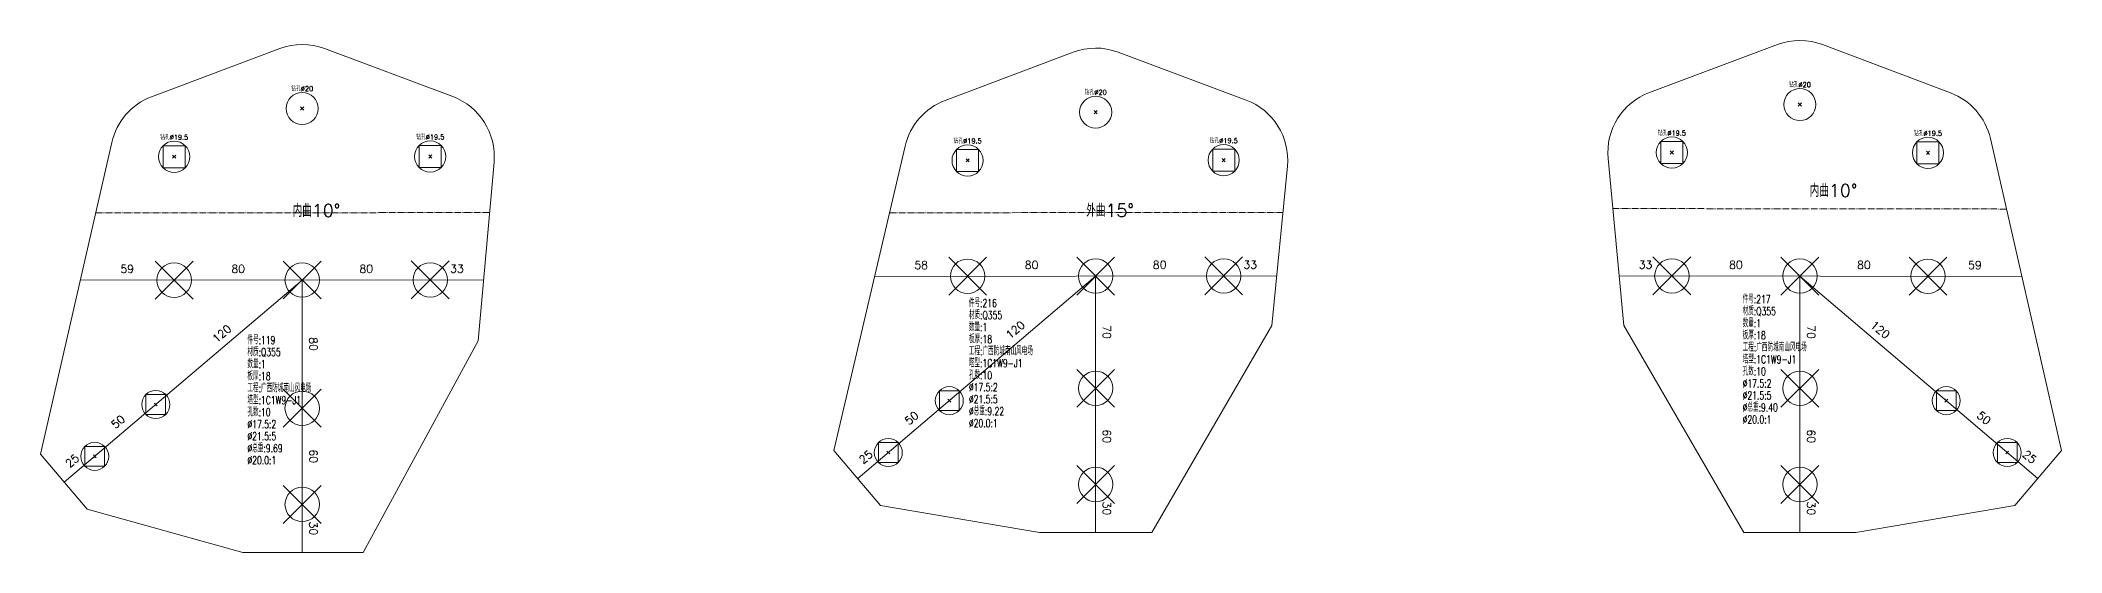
# Model space of a CAD drawing. Extents: x -105 to 10956, y -4548 to 9487.
# Drawn here: x 5843 to 7106, y 4937 to 5256 of the extents above; entities that cross this region are included whole.
import ezdxf
from ezdxf.enums import TextEntityAlignment as Align

# ---------------------------------------------------------------- set-up
doc = ezdxf.new("R2010")
doc.units = 0
doc.header["$MEASUREMENT"] = 0
doc.linetypes.add('制弯线', pattern=[5.9, 4, -0.5, 0.2, -0.5, 0.2, -0.5])
doc.layers.add('1', color=7, linetype='CONTINUOUS', lineweight=25)
doc.layers.add('2', color=7, linetype='CONTINUOUS', lineweight=25)
doc.styles.get("Standard").update_dxf_attribs({"font": 'simplex.shx', "width": 0.7, "height": 3, "bigfont": 'gbhzfs.shx'})

msp = doc.modelspace()

# ---------------------------------------------------------------- linework, layer by layer
at = {"layer": '1', "color": 7, "linetype": 'Continuous', "lineweight": 18}
for p, q in [((6928.09776, 5253.48499), (6848.09781, 5223.57608)), ((7036.18757, 5223.36581), (6956.18763, 5253.45694)), ((5992.30267, 5250.99674), (5912.30269, 5220.93495)), ((6100.39252, 5221.07754), (6020.39254, 5251.01576)), ((6488.02496, 5248.71745), (6408.02501, 5218.62632)), ((6596.11477, 5218.83659), (6516.11482, 5248.7455)), ((5887.38294, 5192.42304), (5842.82397, 4997.90804)), ((6383.11326, 5190.10134), (6338.62662, 5000.26181)), ((7105.58377, 5000.25909), (7061.09921, 5194.84132)), ((6116.40228, 5068.63803), (6126.21873, 5180.10584)), ((6612.13712, 5078.14304), (6621.93195, 5177.62886)), ((6822.28063, 5182.36834), (6832.07006, 5078.14304)), ((6537.10189, 4949.01775), (6612.13712, 5078.14304)), ((6832.07006, 5078.14304), (6907.1053, 4949.01775)), ((6044.37297, 4936.55306), (6116.40228, 5068.63803)), ((5842.82397, 4997.90804), (5871.94535, 4963.60559)), ((6338.62662, 5000.26181), (6367.7692, 4965.97318)), ((7076.44118, 4965.97046), (7105.58377, 5000.25909)), ((5871.94535, 4963.60559), (5969.37297, 4936.55306)), ((6367.7692, 4965.97318), (6467.10189, 4949.01775)), ((6977.1053, 4949.01775), (7076.44118, 4965.97046)), ((6467.10189, 4949.01775), (6537.10189, 4949.01775)), ((6907.1053, 4949.01775), (6977.1053, 4949.01775)), ((5969.37297, 4936.55306), (6044.37297, 4936.55306))]:
    msp.add_line(p, q, dxfattribs=at)
at = {"layer": '1', "color": 7, "linetype": 'Continuous', "lineweight": 13}
for p, q in [((6941.10529, 5215.01781), (6943.10529, 5217.01781)), ((6943.10529, 5215.01781), (6941.10529, 5217.01781)), ((6005.37297, 5212.5531), (6007.37297, 5214.5531)), ((6007.37297, 5212.5531), (6005.37297, 5214.5531)), ((6501.10728, 5210.27833), (6503.10728, 5212.27833)), ((6503.10728, 5210.27833), (6501.10728, 5212.27833)), ((5919.47974, 5176.59805), (5919.47974, 5190.38455)), ((5919.47974, 5190.38455), (5933.26624, 5190.38455)), ((5933.26624, 5190.38455), (5933.26624, 5176.59805)), ((6079.4797, 5176.72164), (6079.4797, 5190.50814)), ((6079.4797, 5190.50814), (6093.2662, 5190.50814)), ((6093.2662, 5190.50814), (6093.2662, 5176.72164)), ((6855.2121, 5179.21566), (6855.2121, 5193.00216)), ((6855.2121, 5193.00216), (6868.9986, 5193.00216)), ((6868.9986, 5193.00216), (6868.9986, 5179.21566)), ((7015.212, 5179.03344), (7015.212, 5192.81994)), ((7015.212, 5192.81994), (7028.9985, 5192.81994)), ((7028.9985, 5192.81994), (7028.9985, 5179.03344)), ((5925.39799, 5182.5163), (5927.34799, 5184.4663)), ((5927.34799, 5182.5163), (5925.39799, 5184.4663)), ((6085.39795, 5182.63989), (6087.34795, 5184.58989)), ((6087.34795, 5182.63989), (6085.39795, 5184.58989)), ((6415.21409, 5174.29395), (6415.21409, 5188.08045)), ((6415.21409, 5188.08045), (6429.00059, 5188.08045)), ((6421.13234, 5180.2122), (6423.08234, 5182.1622)), ((6423.08234, 5180.2122), (6421.13234, 5182.1622)), ((6429.00059, 5188.08045), (6429.00059, 5174.29395)), ((6575.21399, 5174.47618), (6575.21399, 5188.26268)), ((6575.21399, 5188.26268), (6589.00049, 5188.26268)), ((6581.13224, 5180.39443), (6583.08224, 5182.34443)), ((6583.08224, 5180.39443), (6581.13224, 5182.34443)), ((6589.00049, 5188.26268), (6589.00049, 5174.47618)), ((6868.9986, 5179.21566), (6855.2121, 5179.21566)), ((6861.13035, 5185.13391), (6863.08035, 5187.08391)), ((6863.08035, 5185.13391), (6861.13035, 5187.08391)), ((7028.9985, 5179.03344), (7015.212, 5179.03344)), ((7021.13025, 5184.95169), (7023.08025, 5186.90169)), ((7023.08025, 5184.95169), (7021.13025, 5186.90169)), ((5933.26624, 5176.59805), (5919.47974, 5176.59805)), ((6093.2662, 5176.72164), (6079.4797, 5176.72164)), ((6429.00059, 5174.29395), (6415.21409, 5174.29395)), ((6589.00049, 5174.47618), (6575.21399, 5174.47618)), ((5914.54799, 5094.66628), (5938.19799, 5118.31628)), ((5938.19799, 5094.66628), (5914.54799, 5118.31628)), ((5994.54797, 5094.72806), (6018.19797, 5118.37806)), ((6018.19797, 5094.72806), (5994.54797, 5118.37806)), ((6074.54795, 5094.78986), (6098.19795, 5118.43986)), ((6098.19795, 5094.78986), (6074.54795, 5118.43986)), ((6410.27694, 5097.10164), (6433.92694, 5120.75164)), ((6433.92694, 5097.10164), (6410.27694, 5120.75164)), ((6490.27689, 5097.19275), (6513.92689, 5120.84275)), ((6513.92689, 5097.19275), (6490.27689, 5120.84275)), ((6570.27684, 5097.28386), (6593.92684, 5120.93386)), ((6593.92684, 5097.28386), (6570.27684, 5120.93386)), ((6850.28035, 5097.28386), (6873.93035, 5120.93386)), ((6873.93035, 5097.28386), (6850.28035, 5120.93386)), ((6930.2803, 5097.19275), (6953.9303, 5120.84275)), ((6953.9303, 5097.19275), (6930.2803, 5120.84275)), ((7010.28025, 5097.10164), (7033.93025, 5120.75164)), ((7033.93025, 5097.10164), (7010.28025, 5120.75164)), ((6490.27688, 5027.19275), (6513.92688, 5050.84275)), ((6513.92688, 5027.19275), (6490.27688, 5050.84275)), ((6930.2803, 5027.19275), (6953.9303, 5050.84275)), ((6953.9303, 5027.19275), (6930.2803, 5050.84275)), ((5908.69971, 5022.71915), (5908.69971, 5035.09165)), ((5908.69971, 5035.09165), (5921.07221, 5035.09165)), ((5914.01096, 5028.0304), (5915.76096, 5029.7804)), ((5915.76096, 5028.0304), (5914.01096, 5029.7804)), ((5921.07221, 5035.09165), (5921.07221, 5022.71915)), ((5994.54797, 5014.72806), (6018.19797, 5038.37806)), ((6018.19797, 5014.72806), (5994.54797, 5038.37806)), ((6404.48027, 5025.11876), (6404.48027, 5037.49126)), ((6404.48027, 5037.49126), (6416.85277, 5037.49126)), ((6409.79152, 5030.43001), (6411.54152, 5032.18001)), ((6411.54152, 5030.43001), (6409.79152, 5032.18001)), ((6416.85277, 5037.49126), (6416.85277, 5025.11876)), ((7027.35522, 5025.11808), (7027.35522, 5037.49058)), ((7027.35522, 5037.49058), (7039.72772, 5037.49058)), ((7032.66647, 5030.42933), (7034.41647, 5032.17933)), ((7034.41647, 5030.42933), (7032.66647, 5032.17933)), ((7039.72772, 5037.49058), (7039.72772, 5025.11808)), ((5921.07221, 5022.71915), (5908.69971, 5022.71915)), ((6416.85277, 5025.11876), (6404.48027, 5025.11876)), ((7039.72772, 5025.11808), (7027.35522, 5025.11808)), ((5870.58123, 4990.366), (5870.58123, 5002.7385)), ((5870.58123, 5002.7385), (5882.95373, 5002.7385)), ((5882.95373, 5002.7385), (5882.95373, 4990.366)), ((6366.38374, 4992.73976), (6366.38374, 5005.11226)), ((6366.38374, 5005.11226), (6378.75624, 5005.11226)), ((6378.75624, 5005.11226), (6378.75624, 4992.73976)), ((7065.45335, 4992.73773), (7065.45335, 5005.11023)), ((7065.45335, 5005.11023), (7077.82585, 5005.11023)), ((7077.82585, 5005.11023), (7077.82585, 4992.73773)), ((5882.95373, 4990.366), (5870.58123, 4990.366)), ((5875.89248, 4995.67725), (5877.64248, 4997.42725)), ((5877.64248, 4995.67725), (5875.89248, 4997.42725)), ((6378.75624, 4992.73976), (6366.38374, 4992.73976)), ((6371.69499, 4998.05101), (6373.44499, 4999.80101)), ((6373.44499, 4998.05101), (6371.69499, 4999.80101)), ((6490.27689, 4967.19275), (6513.92689, 4990.84275)), ((6513.92689, 4967.19275), (6490.27689, 4990.84275)), ((6930.2803, 4967.19275), (6953.9303, 4990.84275)), ((6953.9303, 4967.19275), (6930.2803, 4990.84275)), ((7077.82585, 4992.73773), (7065.45335, 4992.73773)), ((7070.7646, 4998.04898), (7072.5146, 4999.79898)), ((7072.5146, 4998.04898), (7070.7646, 4999.79898)), ((5994.54797, 4954.72806), (6018.19797, 4978.37806)), ((6018.19797, 4954.72806), (5994.54797, 4978.37806))]:
    msp.add_line(p, q, dxfattribs=at)
for centre, radius in [((6006.37297, 5213.5531), 10), ((6502.10728, 5211.27833), 10), ((6942.10529, 5216.01781), 10), ((5926.37299, 5183.4913), 9.75), ((6086.37295, 5183.61489), 9.75), ((6422.10734, 5181.1872), 9.75), ((6582.10724, 5181.36943), 9.75), ((6862.10535, 5186.10891), 9.75), ((7022.10525, 5185.92669), 9.75), ((5926.37299, 5106.49128), 10.75), ((6006.37297, 5106.55306), 10.75), ((6086.37295, 5106.61486), 10.75), ((6422.10194, 5108.92664), 10.75), ((6502.10189, 5109.01775), 10.75), ((6582.10184, 5109.10886), 10.75), ((6862.10535, 5109.10886), 10.75), ((6942.1053, 5109.01775), 10.75), ((7022.10525, 5108.92664), 10.75), ((6410.66652, 5031.30501), 8.75), ((6502.10188, 5039.01775), 10.75), ((6942.1053, 5039.01775), 10.75), ((7033.54147, 5031.30433), 8.75), ((5914.88596, 5028.9054), 8.75), ((6006.37297, 5026.55306), 10.75), ((5876.76748, 4996.55225), 8.75), ((6372.56999, 4998.92601), 8.75), ((7071.6396, 4998.92398), 8.75), ((6502.10189, 4979.01775), 10.75), ((6942.1053, 4979.01775), 10.75), ((6006.37297, 4966.55306), 10.75)]:
    msp.add_circle(centre, radius, dxfattribs=at)
at = {"layer": '1', "color": 7, "linetype": 'Continuous', "lineweight": 18}
for centre, radius, start, end in [((6006.37297, 5213.55309), 40.00001, 69.48275425, 110.5948381), ((6942.1053, 5216.01782), 40, 69.38674417, 110.49883937), ((6502.10729, 5211.27833), 40, 69.50115819, 110.61325879), ((5926.37299, 5183.4913), 40, 110.59484113, 167.09746042), ((6086.37294, 5183.61487), 40, 354.96721412, 69.48274988), ((6422.10734, 5181.1872), 40, 110.61325562, 167.12330752), ((6582.10724, 5181.36942), 40, 354.63419501, 69.50116153), ((6862.10535, 5186.10891), 40, 110.49884272, 185.3657994), ((7022.10525, 5185.92669), 40, 12.87741192, 69.38674615)]:
    msp.add_arc(centre, radius, start, end, dxfattribs=at)
at = {"layer": '2', "color": 190, "linetype": '制弯线', "lineweight": 13}
for p, q in [((6123.44799, 5148.6435), (5877.31049, 5148.4534)), ((6619.09177, 5148.78127), (6373.36481, 5148.50141)), ((6825.21275, 5151.1509), (7071.15156, 5150.87081))]:
    msp.add_line(p, q, dxfattribs=at)
at = {"layer": '2', "color": 9, "linetype": 'Continuous', "lineweight": 13}
for p, q in [((6006.37047, 5106.55307), (5857.70824, 4980.37566)), ((6119.74899, 5106.64063), (5867.68754, 5106.44596)), ((6006.37301, 5106.55307), (6006.37301, 4936.55306)), ((6502.10194, 5109.01779), (6353.52172, 4982.73651)), ((6615.18956, 5109.14658), (6364.07546, 5108.8606)), ((6502.1019, 5109.01779), (6502.1019, 4949.01775)), ((6829.15805, 5109.14638), (7080.75593, 5108.85984)), ((6942.10524, 5109.01775), (6942.10525, 4949.01775)), ((6942.10533, 5109.01775), (7090.68868, 4982.73381))]:
    msp.add_line(p, q, dxfattribs=at)

# ---------------------------------------------------------------- texts
at = {"layer": '1', "color": 7, "linetype": 'Continuous', "lineweight": 13}
for s, p in [('钻孔%%c20', (6942.10529, 5226.01781)), ('钻孔%%c20', (6006.37297, 5223.5531)), ('钻孔%%c20', (6502.10728, 5221.27833)), ('钻孔%%c19.5', (5926.37299, 5193.2413)), ('钻孔%%c19.5', (6086.37295, 5193.36489)), ('钻孔%%c19.5', (6422.10734, 5190.9372)), ('钻孔%%c19.5', (6582.10724, 5191.11943)), ('钻孔%%c19.5', (6862.10535, 5195.85891)), ('钻孔%%c19.5', (7022.10525, 5195.67669))]:
    msp.add_text(s, height=3, dxfattribs=at).set_placement(p, align=Align.BOTTOM_CENTER)
at = {"layer": '2', "color": 7, "linetype": 'Continuous', "lineweight": 13}
for s, p in [('内曲10%%d', (6948.18785, 5156.01085)), ('内曲10%%d', (6000.3831, 5143.54845)), ('外曲15%%d', (6496.23399, 5143.64134))]:
    msp.add_text(s, height=8, dxfattribs=at).set_placement(p, align=Align.BOTTOM_LEFT)
for s, p in [('59', (5897.02795, 5109.46862)), ('80', (5966.37066, 5109.52217)), ('80', (6046.37064, 5109.58396)), ('33', (6103.05865, 5109.62774)), ('58', (6393.08528, 5111.89361)), ('80', (6462.0985, 5111.97219)), ('80', (6542.09845, 5112.06331)), ('33', (6598.64228, 5112.12772)), ('33', (6845.63512, 5112.12762)), ('80', (6902.10874, 5112.0633)), ('80', (6982.10869, 5111.97219)), ('59', (7051.43401, 5111.89324))]:
    msp.add_text(s, height=5, dxfattribs=at).set_placement(p, align=Align.BOTTOM_CENTER)
for s, rotation, p in [('120', 40, (5958.68693, 5070.01646)), ('120', 40, (6454.44139, 5072.44731)), ('70', 271, (6505.10189, 5074.01777)), ('70', 271, (6945.10527, 5074.01775)), ('120', 321, (6989.76624, 5072.44695)), ('80', 271, (6009.37299, 5066.55306)), ('50', 40, (5893.88543, 5015.01605)), ('50', 40, (6389.67542, 5017.40142)), ('50', 321, (7054.53337, 5017.40006)), ('60', 271, (6505.10189, 5009.01775)), ('60', 271, (6945.1053, 5009.01775)), ('25', 40, (5865.29657, 4990.75118)), ('60', 271, (6009.37297, 4996.55306)), ('25', 40, (6361.10301, 4993.11717)), ('25', 321, (7083.10698, 4993.1148)), ('30', 271, (6505.10189, 4964.01775)), ('30', 271, (6945.10527, 4964.01775)), ('30', 271, (6009.37299, 4951.55306))]:
    msp.add_text(s, height=5, rotation=rotation, dxfattribs=at).set_placement(p, align=Align.BOTTOM_CENTER)
at = {"layer": '2', "color": 7, "linetype": 'Continuous', "lineweight": 13, "char_height": 5, "width": 500, "attachment_point": 1, "line_spacing_factor": 0.9}
for s, insert in [('件号:216\\P材质:Q355\\P数量:1\\P板厚:18\\P工程:广西防城南山风电场\\P塔型:1C1W9-J1\\P孔数:10\\P%%c17.5:2\\P%%c21.5:5\\P%%c总重:9.22\\P%%c20.0:1', (6422.90165, 5094.69963)), ('件号:217\\P材质:Q355\\P数量:1\\P板厚:18\\P工程:广西防城南山风电场\\P塔型:1C1W9-J1\\P孔数:10\\P%%c17.5:2\\P%%c21.5:5\\P%%c总重:9.40\\P%%c20.0:1', (6906.30983, 5097.06937)), ('件号:119\\P材质:Q355\\P数量:1\\P板厚:18\\P工程:广西防城南山风电场\\P塔型:1C1W9-J1\\P孔数:10\\P%%c17.5:2\\P%%c21.5:5\\P%%c总重:9.69\\P%%c20.0:1', (5972.1356, 5071.60467))]:
    msp.add_mtext(s, dxfattribs=dict(at, insert=insert))

doc.saveas('drawing.dxf')
